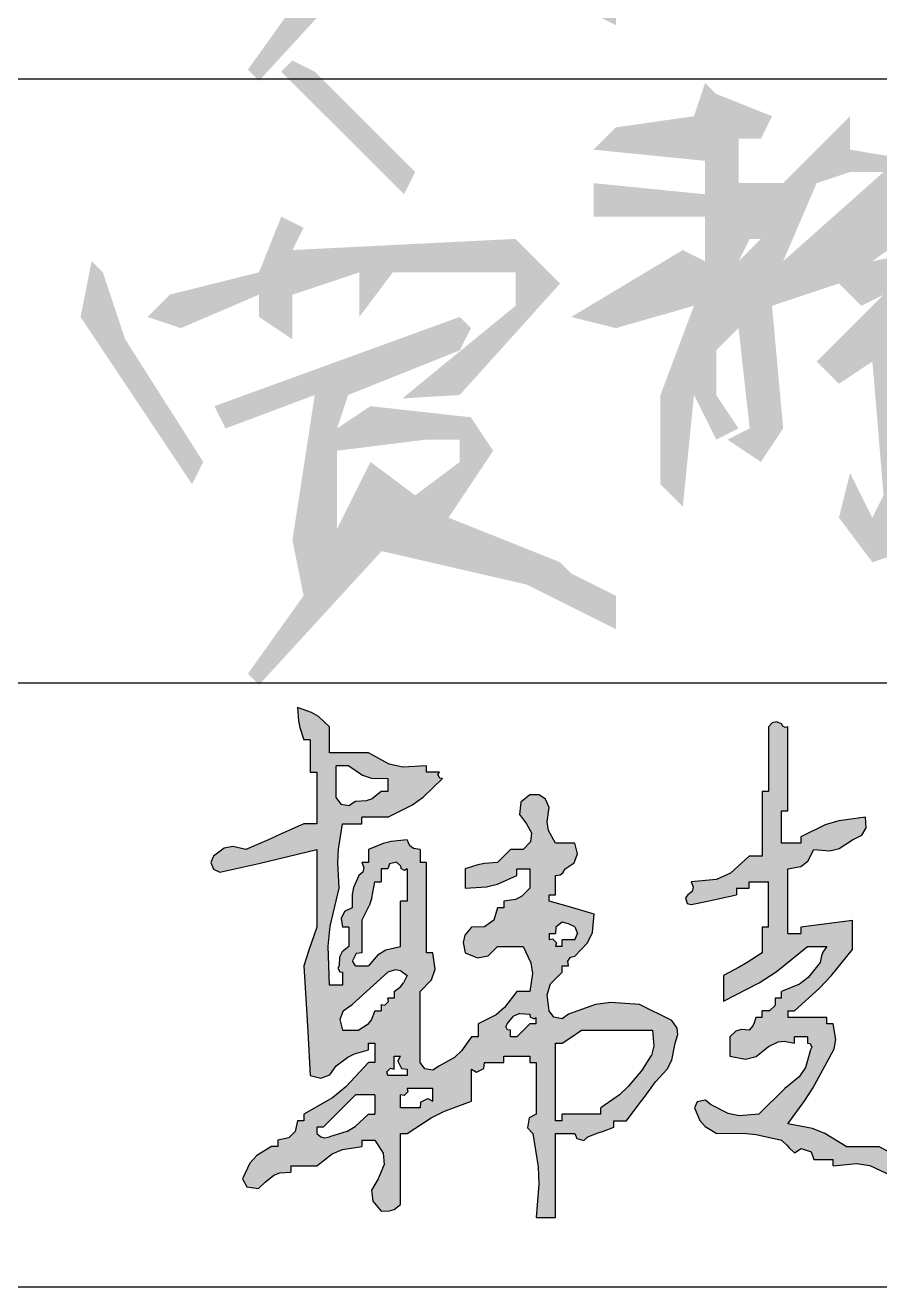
# Model space of a CAD drawing. Extents: x 6128144 to 12201635, y -1670122 to -706096.
# Drawn here: x 6468164 to 6469083, y -751340 to -749982 of the extents above; entities that cross this region are included whole.
import ezdxf

# ---------------------------------------------------------------- set-up
doc = ezdxf.new("R2010")
doc.units = 0
doc.header["$LTSCALE"] = 1000
doc.header["$MEASUREMENT"] = 0
doc.layers.get('0').update_dxf_attribs({"linetype": 'CONTINUOUS'})

# ---------------------------------------------------------------- blocks, each defined once
blk = doc.blocks.new('韩超')
h = blk.add_hatch(color=256)
h.dxf.hatch_style = 1
h.paths.add_polyline_path([(0.787849, 0.514197), (0.777955, 0.527898), (0.77346, 0.562754), (0.78123, 0.586063), (0.805739, 0.61125), (0.805739, 0.625142), (0.819631, 0.625142), (0.818004, 0.635027), (0.823773, 0.643681), (0.833523, 0.64598), (0.860867, 0.674873), (0.870953, 0.696725), (0.875199, 0.736279), (0.836353, 0.74757), (0.816903, 0.753127), (0.777955, 0.764063), (0.777955, 0.777955), (0.791847, 0.777955), (0.791847, 0.819631), (0.801775, 0.820971), (0.80763, 0.824875), (0.812685, 0.833523), (0.832189, 0.847055), (0.839321, 0.866071), (0.833523, 0.889091), (0.791847, 0.889091), (0.776856, 0.916298), (0.7735, 0.934755), (0.777955, 0.965498), (0.770329, 0.984025), (0.756314, 0.993368), (0.736279, 0.993282), (0.716867, 0.977277), (0.713907, 0.950644), (0.729333, 0.930768), (0.740061, 0.911103), (0.737625, 0.891618), (0.722387, 0.875199), (0.694603, 0.875199), (0.683489, 0.864086), (0.677932, 0.858529), (0.666819, 0.847415), (0.638572, 0.845181), (0.624291, 0.842325), (0.597358, 0.833523), (0.597358, 0.791847), (0.643081, 0.794876), (0.666726, 0.800787), (0.708495, 0.819631), (0.708495, 0.833523), (0.736279, 0.833523), (0.736279, 0.791847), (0.718733, 0.774249), (0.705317, 0.767541), (0.680711, 0.764063), (0.680711, 0.750171), (0.666819, 0.750171), (0.658732, 0.72359), (0.639033, 0.708815), (0.61125, 0.708495), (0.596777, 0.690733), (0.592946, 0.675409), (0.597358, 0.652926), (0.623512, 0.642026), (0.64687, 0.646697), (0.666819, 0.666819), (0.722387, 0.666819), (0.738834, 0.631134), (0.742077, 0.608437), (0.736279, 0.569574), (0.708495, 0.569574), (0.682162, 0.535076), (0.663824, 0.519794), (0.625142, 0.500114), (0.625142, 0.47233), (0.61125, 0.47233), (0.589715, 0.441777), (0.574435, 0.428025), (0.54179, 0.409816), (0.527664, 0.400538), (0.510468, 0.403404), (0.500114, 0.416762), (0.500114, 0.569574), (0.524623, 0.594762), (0.532393, 0.618071), (0.527898, 0.652926), (0.514006, 0.652926), (0.514006, 0.847415), (0.500114, 0.847415), (0.500114, 0.875199), (0.486416, 0.877514), (0.478388, 0.883536), (0.47233, 0.896037), (0.438162, 0.892345), (0.420863, 0.888021), (0.388977, 0.875199), (0.388977, 0.847415), (0.375085, 0.847415), (0.379444, 0.836821), (0.376971, 0.826928), (0.368139, 0.819631), (0.356965, 0.793593), (0.353947, 0.778504), (0.354247, 0.750171), (0.337644, 0.741703), (0.330222, 0.726858), (0.333409, 0.708495), (0.347301, 0.708495), (0.347301, 0.666819), (0.332737, 0.655189), (0.327028, 0.643772), (0.326463, 0.625142), (0.32344, 0.619715), (0.327253, 0.612088), (0.333409, 0.61125), (0.333409, 0.583466), (0.305625, 0.583466), (0.302565, 0.667178), (0.306887, 0.710398), (0.326463, 0.791847), (0.3234, 0.8474), (0.32482, 0.875797), (0.333409, 0.930768), (0.375085, 0.930768), (0.375085, 0.94466), (0.430654, 0.94466), (0.482374, 0.970498), (0.50707, 0.987931), (0.548736, 1.028012), (0.542559, 1.028676), (0.538615, 1.036564), (0.54179, 1.041904), (0.514006, 1.041904), (0.514006, 1.055796), (0.462884, 1.052445), (0.433869, 1.058893), (0.388977, 1.08358), (0.305625, 1.08358), (0.305625, 1.139148), (0.281985, 1.161307), (0.266841, 1.170393), (0.236165, 1.180825), (0.238399, 1.152578), (0.241255, 1.138297), (0.250057, 1.111364), (0.263949, 1.111364), (0.263949, 1.041904), (0.277841, 1.041904), (0.277841, 0.930768), (0.250057, 0.930768), (0.200194, 0.90821), (0.175186, 0.897095), (0.125028, 0.875199), (0.097454, 0.881715), (0.078516, 0.877928), (0.055568, 0.861307), (0.050109, 0.847376), (0.0559, 0.8329), (0.06946, 0.826577), (0.152955, 0.845407), (0.194635, 0.855133), (0.277841, 0.875199), (0.277841, 0.708495), (0.266727, 0.675154), (0.261171, 0.658483), (0.250057, 0.625142), (0.255939, 0.530696), (0.258718, 0.483462), (0.263949, 0.388977), (0.286969, 0.38318), (0.305985, 0.390311), (0.319517, 0.409816), (0.344599, 0.428141), (0.359268, 0.435475), (0.388977, 0.444546), (0.388977, 0.458438), (0.40287, 0.458438), (0.40287, 0.416762), (0.388977, 0.416762), (0.340729, 0.364454), (0.31168, 0.341215), (0.250057, 0.305625), (0.250057, 0.291733), (0.236165, 0.291733), (0.231424, 0.268639), (0.217583, 0.254798), (0.194489, 0.250057), (0.194489, 0.236165), (0.180597, 0.236165), (0.148793, 0.216524), (0.134276, 0.200394), (0.118082, 0.166705), (0.127514, 0.14947), (0.152825, 0.145854), (0.166705, 0.159759), (0.185336, 0.17447), (0.198563, 0.17943), (0.222273, 0.180597), (0.222273, 0.194489), (0.277841, 0.194489), (0.311245, 0.220472), (0.333233, 0.229896), (0.375085, 0.236165), (0.375085, 0.250057), (0.40287, 0.250057), (0.420685, 0.221738), (0.422698, 0.197582), (0.409816, 0.166705), (0.396068, 0.142401), (0.398473, 0.118345), (0.416762, 0.097244), (0.43433, 0.097627), (0.444154, 0.100901), (0.458438, 0.111136), (0.458438, 0.263949), (0.47233, 0.263949), (0.524193, 0.298154), (0.552768, 0.312442), (0.61125, 0.333409), (0.61125, 0.40287), (0.621931, 0.39652), (0.637706, 0.404407), (0.639034, 0.416762), (0.680711, 0.416762), (0.680711, 0.430654), (0.736279, 0.430654), (0.736279, 0.416762), (0.750171, 0.416762), (0.750171, 0.305625), (0.735269, 0.297653), (0.731714, 0.276323), (0.743225, 0.263949), (0.754517, 0.192544), (0.755945, 0.155413), (0.750171, 0.083352), (0.791847, 0.083352), (0.791847, 0.263949), (0.833523, 0.263949), (0.837499, 0.253205), (0.852744, 0.249394), (0.861307, 0.257003), (0.883535, 0.265338), (0.894648, 0.269506), (0.916876, 0.277841), (0.916876, 0.291733), (0.94466, 0.291733), (0.969894, 0.324902), (0.982398, 0.341574), (1.007174, 0.375085), (1.032146, 0.402761), (1.041693, 0.421855), (1.04885, 0.458438), (1.055218, 0.477023), (1.053221, 0.491001), (1.041904, 0.50706), (0.972444, 0.54179), (0.910919, 0.546316), (0.877697, 0.541786), (0.819631, 0.520952), (0.805828, 0.5112)])
h.paths.add_polyline_path([(0.791847, 0.458438), (0.805739, 0.458438), (0.82241, 0.469551), (0.847415, 0.486222), (1.000228, 0.486222), (1.003038, 0.45197), (0.997988, 0.431769), (0.97939, 0.40287), (0.948039, 0.36501), (0.929334, 0.347744), (0.889091, 0.319517), (0.889091, 0.305625), (0.805739, 0.305625), (0.805739, 0.291733), (0.791847, 0.291733)], flags=16)
h.paths.add_polyline_path([(0.750171, 0.500114), (0.736279, 0.500114), (0.725165, 0.489), (0.719608, 0.483443), (0.708495, 0.47233), (0.694603, 0.47233), (0.694603, 0.486222), (0.688447, 0.48706), (0.684633, 0.494686), (0.687657, 0.500114), (0.701182, 0.516386), (0.715167, 0.52238), (0.736279, 0.520952), (0.736943, 0.514775), (0.744831, 0.510831), (0.750171, 0.514006)], flags=16)
h.paths.add_polyline_path([(0.791847, 0.666819), (0.793521, 0.674497), (0.785633, 0.682384), (0.777955, 0.680711), (0.777955, 0.694603), (0.791847, 0.694603), (0.792194, 0.70849), (0.806202, 0.718996), (0.819631, 0.715441), (0.833192, 0.709118), (0.838982, 0.694641), (0.833523, 0.680711), (0.805739, 0.680711), (0.805739, 0.666819)], flags=16)
h.paths.add_polyline_path([(0.527898, 0.361193), (0.527898, 0.333409), (0.517217, 0.339759), (0.501443, 0.331871), (0.500114, 0.319517), (0.458438, 0.319517), (0.458438, 0.347301), (0.466116, 0.345628), (0.474003, 0.353515), (0.47233, 0.361193)], flags=16)
h.paths.add_polyline_path([(0.47233, 0.40287), (0.47233, 0.388977), (0.430654, 0.388977), (0.42898, 0.396656), (0.436867, 0.404543), (0.444546, 0.40287), (0.444546, 0.430654), (0.458438, 0.430654), (0.452088, 0.419973), (0.459976, 0.404198)], flags=16)
h.paths.add_polyline_path([(0.47233, 0.604304), (0.464836, 0.588169), (0.458643, 0.580427), (0.444546, 0.569574), (0.444546, 0.555682), (0.430654, 0.555682), (0.432327, 0.548004), (0.42444, 0.540117), (0.416762, 0.54179), (0.416762, 0.527898), (0.40287, 0.527898), (0.39467, 0.507807), (0.386422, 0.49791), (0.368139, 0.486222), (0.333409, 0.486222), (0.327612, 0.509242), (0.334743, 0.528258), (0.354247, 0.54179), (0.384775, 0.569612), (0.400056, 0.583504), (0.430654, 0.61125), (0.446814, 0.616197), (0.458647, 0.614224)], flags=16)
h.paths.add_polyline_path([(0.458438, 0.666819), (0.426908, 0.659351), (0.410404, 0.649448), (0.388977, 0.625142), (0.361193, 0.625142), (0.354844, 0.635823), (0.362731, 0.651598), (0.375085, 0.652926), (0.375085, 0.722387), (0.390598, 0.753922), (0.396359, 0.771203), (0.40287, 0.805739), (0.416762, 0.805739), (0.416762, 0.833523), (0.430654, 0.833523), (0.434629, 0.844267), (0.449874, 0.848078), (0.458438, 0.840469), (0.459102, 0.834292), (0.466989, 0.830348), (0.47233, 0.833523), (0.47233, 0.764063), (0.458438, 0.764063)], flags=16)
h.paths.add_polyline_path([(0.40287, 0.347301), (0.40287, 0.305625), (0.388977, 0.305625), (0.360889, 0.27915), (0.342496, 0.268422), (0.305625, 0.257003), (0.294367, 0.254885), (0.286778, 0.256782), (0.277841, 0.263949), (0.277841, 0.277841), (0.291733, 0.277841), (0.319459, 0.305683), (0.333352, 0.319575), (0.361193, 0.347301)], flags=16)
h.paths.add_polyline_path([(0.430654, 1.000228), (0.416762, 1.000228), (0.39813, 0.985517), (0.384903, 0.980557), (0.361193, 0.97939), (0.347067, 0.970112), (0.329871, 0.972978), (0.319517, 0.986336), (0.319517, 1.055796), (0.347301, 1.055796), (0.376072, 1.035613), (0.395527, 1.029128), (0.430654, 1.028012)], flags=16)
h = blk.add_hatch(color=256)
h.dxf.hatch_style = 1
h.paths.add_polyline_path([(1.542018, 0.208381), (1.519791, 0.219494), (1.508677, 0.225051), (1.48645, 0.236165), (1.416989, 0.236165), (1.371255, 0.264232), (1.344642, 0.274582), (1.291961, 0.284787), (1.328443, 0.335457), (1.345237, 0.362046), (1.375313, 0.416762), (1.391241, 0.446575), (1.394603, 0.466747), (1.389205, 0.500114), (1.375313, 0.500114), (1.375313, 0.514006), (1.291961, 0.514006), (1.291961, 0.527898), (1.305853, 0.527898), (1.359796, 0.576664), (1.385101, 0.603375), (1.430881, 0.659873), (1.430881, 0.722387), (1.386427, 0.71683), (1.3642, 0.714052), (1.319745, 0.708495), (1.319745, 0.694603), (1.291961, 0.694603), (1.291961, 0.833523), (1.31926, 0.838693), (1.334923, 0.85044), (1.347529, 0.875199), (1.381781, 0.872389), (1.401982, 0.877439), (1.430881, 0.896037), (1.450883, 0.906123), (1.460131, 0.922307), (1.458666, 0.94466), (1.401114, 0.937345), (1.371819, 0.928557), (1.319745, 0.902983), (1.319745, 0.889091), (1.278069, 0.889091), (1.278069, 0.958552), (1.291961, 0.958552), (1.291961, 1.139148), (1.285806, 1.138304), (1.281086, 1.140664), (1.278069, 1.146094), (1.267308, 1.150023), (1.257931, 1.147679), (1.250285, 1.139148), (1.250285, 1.000228), (1.236393, 1.000228), (1.236393, 0.861307), (1.208609, 0.861307), (1.168183, 0.824416), (1.138053, 0.811024), (1.08358, 0.805739), (1.087939, 0.795145), (1.085465, 0.785252), (1.076634, 0.777955), (1.071121, 0.771113), (1.075065, 0.759282), (1.08358, 0.757117), (1.122533, 0.76519), (1.141984, 0.769358), (1.180825, 0.777955), (1.180825, 0.791847), (1.208609, 0.791847), (1.208609, 0.805739), (1.250285, 0.805739), (1.250285, 0.708495), (1.236393, 0.708495), (1.236393, 0.652926), (1.203973, 0.631977), (1.187234, 0.622213), (1.15304, 0.604304), (1.15304, 0.548736), (1.229739, 0.588318), (1.266619, 0.612432), (1.333637, 0.666819), (1.375313, 0.666819), (1.366995, 0.654381), (1.363975, 0.646831), (1.361421, 0.632088), (1.335054, 0.599814), (1.316435, 0.58585), (1.278069, 0.569574), (1.278069, 0.555682), (1.264177, 0.555682), (1.26415, 0.539965), (1.25211, 0.527924), (1.236393, 0.527898), (1.236393, 0.514006), (1.222501, 0.514006), (1.219217, 0.502022), (1.216226, 0.496039), (1.208609, 0.486222), (1.191149, 0.488205), (1.17971, 0.484393), (1.166932, 0.47233), (1.166932, 0.430654), (1.200708, 0.424307), (1.223469, 0.429997), (1.250285, 0.451492), (1.27048, 0.461183), (1.283894, 0.46286), (1.305853, 0.458438), (1.305853, 0.47233), (1.333637, 0.47233), (1.333637, 0.458438), (1.339793, 0.4576), (1.343606, 0.449973), (1.340583, 0.444546), (1.32937, 0.406076), (1.316213, 0.38634), (1.285015, 0.361193), (1.229447, 0.305625), (1.187056, 0.302553), (1.163204, 0.307323), (1.125256, 0.326463), (1.114566, 0.33576), (1.096818, 0.332211), (1.090526, 0.319517), (1.102438, 0.292491), (1.113943, 0.279343), (1.139148, 0.263949), (1.194983, 0.265062), (1.223561, 0.262204), (1.278069, 0.250057), (1.289183, 0.238943), (1.294739, 0.233386), (1.305853, 0.222273), (1.320568, 0.231877), (1.341519, 0.224893), (1.347529, 0.208381), (1.389205, 0.208381), (1.389205, 0.194489), (1.439628, 0.1998), (1.468259, 0.195028), (1.514234, 0.173651), (1.635959, 0.161998), (1.69773, 0.160594), (1.819859, 0.166705), (1.833779, 0.185933), (1.852296, 0.192877), (1.875427, 0.187543), (1.930995, 0.198656), (1.958779, 0.204213), (2.014348, 0.215327), (2.025534, 0.209917), (2.039748, 0.217024), (2.042132, 0.229219), (2.049428, 0.23805), (2.059322, 0.240524), (2.069916, 0.236165), (2.069916, 0.250057), (2.083808, 0.250057), (2.098401, 0.26772), (2.118188, 0.272666), (2.139376, 0.263949), (2.133917, 0.27788), (2.139708, 0.292356), (2.153268, 0.298679), (2.133073, 0.308371), (2.119659, 0.310047), (2.0977, 0.305625), (2.086586, 0.294512), (2.08103, 0.288955), (2.069916, 0.277841), (2.042132, 0.277841), (2.042132, 0.263949), (1.946785, 0.245868), (1.899372, 0.234712), (1.805967, 0.208381)])
for p, q in [((0.266841, 1.170393), (0.236165, 1.180825)), ((0.236165, 1.180825), (0.238399, 1.152578)), ((0.281985, 1.161307), (0.266841, 1.170393)), ((0.238399, 1.152578), (0.241255, 1.138297)), ((0.305625, 1.139148), (0.281985, 1.161307)), ((1.257931, 1.147679), (1.250285, 1.139148)), ((1.267308, 1.150023), (1.257931, 1.147679)), ((1.278069, 1.146094), (1.267308, 1.150023)), ((1.281086, 1.140664), (1.278069, 1.146094)), ((1.285806, 1.138304), (1.281086, 1.140664)), ((0.241255, 1.138297), (0.250057, 1.111364)), ((0.305625, 1.08358), (0.305625, 1.139148)), ((1.250285, 1.139148), (1.250285, 1.000228)), ((1.291961, 1.139148), (1.285806, 1.138304)), ((1.291961, 0.958552), (1.291961, 1.139148)), ((0.263949, 1.111364), (0.250057, 1.111364)), ((0.263949, 1.111364), (0.263949, 1.041904)), ((0.388977, 1.08358), (0.305625, 1.08358)), ((0.433869, 1.058893), (0.388977, 1.08358)), ((0.263949, 1.041904), (0.277841, 1.041904)), ((0.277841, 1.041904), (0.277841, 0.930768)), ((0.319517, 0.986336), (0.319517, 1.055796)), ((0.347301, 1.055796), (0.319517, 1.055796)), ((0.347301, 1.055796), (0.376072, 1.035613)), ((0.376072, 1.035613), (0.395527, 1.029128)), ((0.462884, 1.052445), (0.433869, 1.058893)), ((0.514006, 1.055796), (0.462884, 1.052445)), ((0.514006, 1.041904), (0.514006, 1.055796)), ((0.54179, 1.041904), (0.514006, 1.041904)), ((0.538615, 1.036564), (0.54179, 1.041904)), ((0.542559, 1.028676), (0.538615, 1.036564)), ((0.395527, 1.029128), (0.430654, 1.028012)), ((0.430654, 1.028012), (0.430654, 1.000228)), ((0.50707, 0.987931), (0.548736, 1.028012)), ((0.548736, 1.028012), (0.542559, 1.028676)), ((0.319517, 0.986336), (0.329871, 0.972978)), ((0.347067, 0.970112), (0.361193, 0.97939)), ((0.361193, 0.97939), (0.384903, 0.980557)), ((0.384903, 0.980557), (0.39813, 0.985517)), ((0.416762, 1.000228), (0.39813, 0.985517)), ((0.430654, 1.000228), (0.416762, 1.000228)), ((0.482374, 0.970498), (0.50707, 0.987931)), ((0.736279, 0.993282), (0.716867, 0.977277)), ((0.756314, 0.993368), (0.736279, 0.993282)), ((0.770329, 0.984025), (0.756314, 0.993368)), ((0.777955, 0.965498), (0.770329, 0.984025)), ((1.236393, 1.000228), (1.236393, 0.861307)), ((1.250285, 1.000228), (1.236393, 1.000228)), ((0.329871, 0.972978), (0.347067, 0.970112)), ((0.430654, 0.94466), (0.482374, 0.970498)), ((0.716867, 0.977277), (0.713907, 0.950644)), ((0.713907, 0.950644), (0.729333, 0.930768)), ((0.7735, 0.934755), (0.777955, 0.965498)), ((1.278069, 0.958552), (1.291961, 0.958552)), ((1.278069, 0.889091), (1.278069, 0.958552)), ((0.250057, 0.930768), (0.200194, 0.90821)), ((0.277841, 0.930768), (0.250057, 0.930768)), ((0.32482, 0.875797), (0.333409, 0.930768)), ((0.333409, 0.930768), (0.375085, 0.930768)), ((0.375085, 0.930768), (0.375085, 0.94466)), ((0.430654, 0.94466), (0.375085, 0.94466)), ((0.729333, 0.930768), (0.740061, 0.911103)), ((0.776856, 0.916298), (0.7735, 0.934755)), ((1.371819, 0.928557), (1.319745, 0.902983)), ((1.401114, 0.937345), (1.371819, 0.928557)), ((1.458666, 0.94466), (1.401114, 0.937345)), ((1.460131, 0.922307), (1.458666, 0.94466)), ((0.175186, 0.897095), (0.125028, 0.875199)), ((0.200194, 0.90821), (0.175186, 0.897095)), ((0.47233, 0.896037), (0.438162, 0.892345)), ((0.478388, 0.883536), (0.47233, 0.896037)), ((0.740061, 0.911103), (0.737625, 0.891618)), ((0.791847, 0.889091), (0.776856, 0.916298)), ((1.319745, 0.902983), (1.319745, 0.889091)), ((1.401982, 0.877439), (1.430881, 0.896037)), ((1.430881, 0.896037), (1.450883, 0.906123)), ((1.450883, 0.906123), (1.460131, 0.922307)), ((0.078516, 0.877928), (0.055568, 0.861307)), ((0.097454, 0.881715), (0.078516, 0.877928)), ((0.125028, 0.875199), (0.097454, 0.881715)), ((0.194635, 0.855133), (0.277841, 0.875199)), ((0.277841, 0.875199), (0.277841, 0.708495)), ((0.3234, 0.8474), (0.32482, 0.875797)), ((0.420863, 0.888021), (0.388977, 0.875199)), ((0.388977, 0.875199), (0.388977, 0.847415)), ((0.438162, 0.892345), (0.420863, 0.888021)), ((0.486416, 0.877514), (0.478388, 0.883536)), ((0.500114, 0.875199), (0.486416, 0.877514)), ((0.500114, 0.875199), (0.500114, 0.847415)), ((0.694603, 0.875199), (0.683489, 0.864086)), ((0.722387, 0.875199), (0.694603, 0.875199)), ((0.737625, 0.891618), (0.722387, 0.875199)), ((0.833523, 0.889091), (0.791847, 0.889091)), ((0.839321, 0.866071), (0.833523, 0.889091)), ((1.319745, 0.889091), (1.278069, 0.889091)), ((1.334923, 0.85044), (1.347529, 0.875199)), ((1.347529, 0.875199), (1.381781, 0.872389)), ((1.381781, 0.872389), (1.401982, 0.877439)), ((0.055568, 0.861307), (0.050109, 0.847376)), ((0.050109, 0.847376), (0.0559, 0.8329)), ((0.06946, 0.826577), (0.152955, 0.845407)), ((0.152955, 0.845407), (0.194635, 0.855133)), ((0.326463, 0.791847), (0.3234, 0.8474)), ((0.388977, 0.847415), (0.375085, 0.847415)), ((0.375085, 0.847415), (0.379444, 0.836821)), ((0.434629, 0.844267), (0.430654, 0.833523)), ((0.449874, 0.848078), (0.434629, 0.844267)), ((0.458438, 0.840469), (0.449874, 0.848078)), ((0.514006, 0.847415), (0.500114, 0.847415)), ((0.514006, 0.652926), (0.514006, 0.847415)), ((0.624291, 0.842325), (0.597358, 0.833523)), ((0.638572, 0.845181), (0.624291, 0.842325)), ((0.666819, 0.847415), (0.638572, 0.845181)), ((0.677932, 0.858529), (0.666819, 0.847415)), ((0.683489, 0.864086), (0.677932, 0.858529)), ((0.812685, 0.833523), (0.832189, 0.847055)), ((0.832189, 0.847055), (0.839321, 0.866071)), ((1.208609, 0.861307), (1.168183, 0.824416)), ((1.236393, 0.861307), (1.208609, 0.861307)), ((1.31926, 0.838693), (1.334923, 0.85044)), ((0.0559, 0.8329), (0.06946, 0.826577)), ((0.368139, 0.819631), (0.356965, 0.793593)), ((0.376971, 0.826928), (0.368139, 0.819631)), ((0.379444, 0.836821), (0.376971, 0.826928)), ((0.416762, 0.833523), (0.416762, 0.805739)), ((0.430654, 0.833523), (0.416762, 0.833523)), ((0.458438, 0.840469), (0.459102, 0.834292)), ((0.466989, 0.830348), (0.459102, 0.834292)), ((0.47233, 0.833523), (0.466989, 0.830348)), ((0.47233, 0.833523), (0.47233, 0.764063)), ((0.597358, 0.833523), (0.597358, 0.791847)), ((0.666726, 0.800787), (0.708495, 0.819631)), ((0.708495, 0.833523), (0.736279, 0.833523)), ((0.708495, 0.819631), (0.708495, 0.833523)), ((0.736279, 0.833523), (0.736279, 0.791847)), ((0.791847, 0.819631), (0.801775, 0.820971)), ((0.791847, 0.777955), (0.791847, 0.819631)), ((0.801775, 0.820971), (0.80763, 0.824875)), ((0.80763, 0.824875), (0.812685, 0.833523)), ((1.168183, 0.824416), (1.138053, 0.811024)), ((1.291961, 0.833523), (1.31926, 0.838693)), ((1.291961, 0.694603), (1.291961, 0.833523)), ((0.306887, 0.710398), (0.326463, 0.791847)), ((0.356965, 0.793593), (0.353947, 0.778504)), ((0.396359, 0.771203), (0.40287, 0.805739)), ((0.40287, 0.805739), (0.416762, 0.805739)), ((0.597358, 0.791847), (0.643081, 0.794876)), ((0.643081, 0.794876), (0.666726, 0.800787)), ((0.736279, 0.791847), (0.718733, 0.774249)), ((1.138053, 0.811024), (1.08358, 0.805739)), ((1.08358, 0.805739), (1.087939, 0.795145)), ((1.087939, 0.795145), (1.085465, 0.785252)), ((1.180825, 0.791847), (1.208609, 0.791847)), ((1.180825, 0.791847), (1.180825, 0.777955)), ((1.208609, 0.791847), (1.208609, 0.805739)), ((1.208609, 0.805739), (1.250285, 0.805739)), ((1.250285, 0.708495), (1.250285, 0.805739)), ((0.353947, 0.778504), (0.354247, 0.750171)), ((0.396359, 0.771203), (0.390598, 0.753922)), ((0.47233, 0.764063), (0.458438, 0.764063)), ((0.458438, 0.666819), (0.458438, 0.764063)), ((0.705317, 0.767541), (0.680711, 0.764063)), ((0.680711, 0.764063), (0.680711, 0.750171)), ((0.718733, 0.774249), (0.705317, 0.767541)), ((0.777955, 0.777955), (0.791847, 0.777955)), ((0.777955, 0.764063), (0.777955, 0.777955)), ((0.816903, 0.753127), (0.777955, 0.764063)), ((1.076634, 0.777955), (1.071121, 0.771113)), ((1.071121, 0.771113), (1.075065, 0.759282)), ((1.085465, 0.785252), (1.076634, 0.777955)), ((1.08358, 0.757117), (1.122533, 0.76519)), ((1.122533, 0.76519), (1.141984, 0.769358)), ((1.141984, 0.769358), (1.180825, 0.777955)), ((0.337644, 0.741703), (0.330222, 0.726858)), ((0.354247, 0.750171), (0.337644, 0.741703)), ((0.375085, 0.722387), (0.390598, 0.753922)), ((0.666819, 0.750171), (0.658732, 0.72359)), ((0.680711, 0.750171), (0.666819, 0.750171)), ((0.836353, 0.74757), (0.816903, 0.753127)), ((0.875199, 0.736279), (0.836353, 0.74757)), ((0.870953, 0.696725), (0.875199, 0.736279)), ((1.075065, 0.759282), (1.08358, 0.757117)), ((0.277841, 0.708495), (0.266727, 0.675154)), ((0.302565, 0.667178), (0.306887, 0.710398)), ((0.330222, 0.726858), (0.333409, 0.708495)), ((0.347301, 0.708495), (0.333409, 0.708495)), ((0.347301, 0.708495), (0.347301, 0.666819)), ((0.375085, 0.722387), (0.375085, 0.652926)), ((0.61125, 0.708495), (0.596777, 0.690733)), ((0.639033, 0.708815), (0.61125, 0.708495)), ((0.658732, 0.72359), (0.639033, 0.708815)), ((0.792194, 0.70849), (0.791847, 0.694603)), ((0.806202, 0.718996), (0.792194, 0.70849)), ((0.819631, 0.715441), (0.806202, 0.718996)), ((0.833192, 0.709118), (0.819631, 0.715441)), ((0.833192, 0.709118), (0.838982, 0.694641)), ((1.236393, 0.708495), (1.236393, 0.652926)), ((1.250285, 0.708495), (1.236393, 0.708495)), ((1.3642, 0.714052), (1.319745, 0.708495)), ((1.319745, 0.708495), (1.319745, 0.694603)), ((1.386427, 0.71683), (1.3642, 0.714052)), ((1.430881, 0.722387), (1.386427, 0.71683)), ((1.430881, 0.659873), (1.430881, 0.722387)), ((0.596777, 0.690733), (0.592946, 0.675409)), ((0.777955, 0.694603), (0.777955, 0.680711)), ((0.777955, 0.694603), (0.791847, 0.694603)), ((0.785633, 0.682384), (0.777955, 0.680711)), ((0.785633, 0.682384), (0.793521, 0.674497)), ((0.833523, 0.680711), (0.805739, 0.680711)), ((0.805739, 0.666819), (0.805739, 0.680711)), ((0.833523, 0.680711), (0.838982, 0.694641)), ((0.860867, 0.674873), (0.870953, 0.696725)), ((1.291961, 0.694603), (1.319745, 0.694603)), ((0.261171, 0.658483), (0.250057, 0.625142)), ((0.266727, 0.675154), (0.261171, 0.658483)), ((0.305625, 0.583466), (0.302565, 0.667178)), ((0.332737, 0.655189), (0.327028, 0.643772)), ((0.347301, 0.666819), (0.332737, 0.655189)), ((0.375085, 0.652926), (0.362731, 0.651598)), ((0.410404, 0.649448), (0.426908, 0.659351)), ((0.426908, 0.659351), (0.458438, 0.666819)), ((0.527898, 0.652926), (0.514006, 0.652926)), ((0.532393, 0.618071), (0.527898, 0.652926)), ((0.592946, 0.675409), (0.597358, 0.652926)), ((0.597358, 0.652926), (0.623512, 0.642026)), ((0.64687, 0.646697), (0.666819, 0.666819)), ((0.666819, 0.666819), (0.722387, 0.666819)), ((0.722387, 0.666819), (0.738834, 0.631134)), ((0.793521, 0.674497), (0.791847, 0.666819)), ((0.805739, 0.666819), (0.791847, 0.666819)), ((0.833523, 0.64598), (0.860867, 0.674873)), ((1.236393, 0.652926), (1.203973, 0.631977)), ((1.266619, 0.612432), (1.333637, 0.666819)), ((1.333637, 0.666819), (1.375313, 0.666819)), ((1.366995, 0.654381), (1.363975, 0.646831)), ((1.375313, 0.666819), (1.366995, 0.654381)), ((1.385101, 0.603375), (1.430881, 0.659873)), ((0.250057, 0.625142), (0.255939, 0.530696)), ((0.326463, 0.625142), (0.32344, 0.619715)), ((0.327028, 0.643772), (0.326463, 0.625142)), ((0.362731, 0.651598), (0.354844, 0.635823)), ((0.361193, 0.625142), (0.354844, 0.635823)), ((0.361193, 0.625142), (0.388977, 0.625142)), ((0.410404, 0.649448), (0.388977, 0.625142)), ((0.623512, 0.642026), (0.64687, 0.646697)), ((0.738834, 0.631134), (0.742077, 0.608437)), ((0.805739, 0.61125), (0.805739, 0.625142)), ((0.805739, 0.625142), (0.819631, 0.625142)), ((0.818004, 0.635027), (0.823773, 0.643681)), ((0.819631, 0.625142), (0.818004, 0.635027)), ((0.823773, 0.643681), (0.833523, 0.64598)), ((1.203973, 0.631977), (1.187234, 0.622213)), ((1.361421, 0.632088), (1.335054, 0.599814)), ((1.363975, 0.646831), (1.361421, 0.632088)), ((0.32344, 0.619715), (0.327253, 0.612088)), ((0.327253, 0.612088), (0.333409, 0.61125)), ((0.333409, 0.61125), (0.333409, 0.583466)), ((0.430654, 0.61125), (0.400056, 0.583504)), ((0.446814, 0.616197), (0.430654, 0.61125)), ((0.458647, 0.614224), (0.446814, 0.616197)), ((0.458647, 0.614224), (0.47233, 0.604304)), ((0.47233, 0.604304), (0.464836, 0.588169)), ((0.524623, 0.594762), (0.532393, 0.618071)), ((0.742077, 0.608437), (0.736279, 0.569574)), ((0.78123, 0.586063), (0.805739, 0.61125)), ((1.187234, 0.622213), (1.15304, 0.604304)), ((1.15304, 0.604304), (1.15304, 0.548736)), ((1.229739, 0.588318), (1.266619, 0.612432)), ((1.335054, 0.599814), (1.316435, 0.58585)), ((1.359796, 0.576664), (1.385101, 0.603375)), ((0.333409, 0.583466), (0.305625, 0.583466)), ((0.384775, 0.569612), (0.400056, 0.583504)), ((0.444546, 0.569574), (0.458643, 0.580427)), ((0.458643, 0.580427), (0.464836, 0.588169)), ((0.500114, 0.569574), (0.524623, 0.594762)), ((0.77346, 0.562754), (0.78123, 0.586063)), ((1.15304, 0.548736), (1.229739, 0.588318)), ((1.316435, 0.58585), (1.278069, 0.569574)), ((1.305853, 0.527898), (1.359796, 0.576664)), ((0.384775, 0.569612), (0.354247, 0.54179)), ((0.432327, 0.548004), (0.42444, 0.540117)), ((0.432327, 0.548004), (0.430654, 0.555682)), ((0.444546, 0.555682), (0.430654, 0.555682)), ((0.444546, 0.569574), (0.444546, 0.555682)), ((0.500114, 0.416762), (0.500114, 0.569574)), ((0.708495, 0.569574), (0.682162, 0.535076)), ((0.736279, 0.569574), (0.708495, 0.569574)), ((0.777955, 0.527898), (0.77346, 0.562754)), ((0.910919, 0.546316), (0.877697, 0.541786)), ((0.972444, 0.54179), (0.910919, 0.546316)), ((1.264177, 0.555682), (1.26415, 0.539965)), ((1.278069, 0.555682), (1.264177, 0.555682)), ((1.278069, 0.555682), (1.278069, 0.569574)), ((0.255939, 0.530696), (0.258718, 0.483462)), ((0.334743, 0.528258), (0.327612, 0.509242)), ((0.334743, 0.528258), (0.354247, 0.54179)), ((0.40287, 0.527898), (0.39467, 0.507807)), ((0.40287, 0.527898), (0.416762, 0.527898)), ((0.416762, 0.54179), (0.416762, 0.527898)), ((0.416762, 0.54179), (0.42444, 0.540117)), ((0.663824, 0.519794), (0.625142, 0.500114)), ((0.682162, 0.535076), (0.663824, 0.519794)), ((0.687657, 0.500114), (0.701182, 0.516386)), ((0.715167, 0.52238), (0.701182, 0.516386)), ((0.715167, 0.52238), (0.736279, 0.520952)), ((0.736279, 0.520952), (0.736943, 0.514775)), ((0.787849, 0.514197), (0.777955, 0.527898)), ((0.819631, 0.520952), (0.805828, 0.5112)), ((0.877697, 0.541786), (0.819631, 0.520952)), ((1.041904, 0.50706), (0.972444, 0.54179)), ((1.25211, 0.527924), (1.236393, 0.527898)), ((1.236393, 0.514006), (1.236393, 0.527898)), ((1.26415, 0.539965), (1.25211, 0.527924)), ((1.291961, 0.527898), (1.291961, 0.514006)), ((1.291961, 0.527898), (1.305853, 0.527898)), ((0.327612, 0.509242), (0.333409, 0.486222)), ((0.386422, 0.49791), (0.368139, 0.486222)), ((0.39467, 0.507807), (0.386422, 0.49791)), ((0.625142, 0.500114), (0.625142, 0.47233)), ((0.687657, 0.500114), (0.684633, 0.494686)), ((0.688447, 0.48706), (0.684633, 0.494686)), ((0.725165, 0.489), (0.719608, 0.483443)), ((0.725165, 0.489), (0.736279, 0.500114)), ((0.750171, 0.500114), (0.736279, 0.500114)), ((0.744831, 0.510831), (0.736943, 0.514775)), ((0.744831, 0.510831), (0.750171, 0.514006)), ((0.750171, 0.500114), (0.750171, 0.514006)), ((0.805828, 0.5112), (0.787849, 0.514197)), ((1.053221, 0.491001), (1.041904, 0.50706)), ((1.055218, 0.477023), (1.053221, 0.491001)), ((1.216226, 0.496039), (1.208609, 0.486222)), ((1.219217, 0.502022), (1.216226, 0.496039)), ((1.222501, 0.514006), (1.219217, 0.502022)), ((1.236393, 0.514006), (1.222501, 0.514006)), ((1.375313, 0.514006), (1.291961, 0.514006)), ((1.375313, 0.500114), (1.375313, 0.514006)), ((1.389205, 0.500114), (1.375313, 0.500114)), ((1.394603, 0.466747), (1.389205, 0.500114)), ((0.258718, 0.483462), (0.263949, 0.388977)), ((0.333409, 0.486222), (0.368139, 0.486222)), ((0.61125, 0.47233), (0.589715, 0.441777)), ((0.625142, 0.47233), (0.61125, 0.47233)), ((0.694603, 0.486222), (0.688447, 0.48706)), ((0.694603, 0.47233), (0.694603, 0.486222)), ((0.708495, 0.47233), (0.694603, 0.47233)), ((0.719608, 0.483443), (0.708495, 0.47233)), ((0.805739, 0.458438), (0.82241, 0.469551)), ((0.82241, 0.469551), (0.847415, 0.486222)), ((0.847415, 0.486222), (1.000228, 0.486222)), ((1.000228, 0.486222), (1.003038, 0.45197)), ((1.04885, 0.458438), (1.055218, 0.477023)), ((1.17971, 0.484393), (1.166932, 0.47233)), ((1.166932, 0.47233), (1.166932, 0.430654)), ((1.191149, 0.488205), (1.17971, 0.484393)), ((1.208609, 0.486222), (1.191149, 0.488205)), ((1.27048, 0.461183), (1.283894, 0.46286)), ((1.283894, 0.46286), (1.305853, 0.458438)), ((1.333637, 0.47233), (1.305853, 0.47233)), ((1.305853, 0.458438), (1.305853, 0.47233)), ((1.333637, 0.47233), (1.333637, 0.458438)), ((1.391241, 0.446575), (1.394603, 0.466747)), ((0.344599, 0.428141), (0.359268, 0.435475)), ((0.359268, 0.435475), (0.388977, 0.444546)), ((0.388977, 0.458438), (0.40287, 0.458438)), ((0.388977, 0.444546), (0.388977, 0.458438)), ((0.40287, 0.458438), (0.40287, 0.416762)), ((0.589715, 0.441777), (0.574435, 0.428025)), ((0.791847, 0.458438), (0.805739, 0.458438)), ((0.791847, 0.291733), (0.791847, 0.458438)), ((1.003038, 0.45197), (0.997988, 0.431769)), ((1.041693, 0.421855), (1.04885, 0.458438)), ((1.223469, 0.429997), (1.250285, 0.451492)), ((1.250285, 0.451492), (1.27048, 0.461183)), ((1.340583, 0.444546), (1.32937, 0.406076)), ((1.333637, 0.458438), (1.339793, 0.4576)), ((1.339793, 0.4576), (1.343606, 0.449973)), ((1.343606, 0.449973), (1.340583, 0.444546)), ((1.375313, 0.416762), (1.391241, 0.446575)), ((0.305985, 0.390311), (0.319517, 0.409816)), ((0.319517, 0.409816), (0.344599, 0.428141)), ((0.388977, 0.416762), (0.340729, 0.364454)), ((0.40287, 0.416762), (0.388977, 0.416762)), ((0.444546, 0.430654), (0.458438, 0.430654)), ((0.444546, 0.40287), (0.444546, 0.430654)), ((0.452088, 0.419973), (0.458438, 0.430654)), ((0.452088, 0.419973), (0.459976, 0.404198)), ((0.510468, 0.403404), (0.500114, 0.416762)), ((0.54179, 0.409816), (0.527664, 0.400538)), ((0.574435, 0.428025), (0.54179, 0.409816)), ((0.637706, 0.404407), (0.639034, 0.416762)), ((0.639034, 0.416762), (0.680711, 0.416762)), ((0.680711, 0.430654), (0.736279, 0.430654)), ((0.680711, 0.416762), (0.680711, 0.430654)), ((0.736279, 0.430654), (0.736279, 0.416762)), ((0.736279, 0.416762), (0.750171, 0.416762)), ((0.750171, 0.416762), (0.750171, 0.305625)), ((0.97939, 0.40287), (0.997988, 0.431769)), ((1.032146, 0.402761), (1.041693, 0.421855)), ((1.166932, 0.430654), (1.200708, 0.424307)), ((1.200708, 0.424307), (1.223469, 0.429997)), ((1.345237, 0.362046), (1.375313, 0.416762)), ((0.263949, 0.388977), (0.286969, 0.38318)), ((0.286969, 0.38318), (0.305985, 0.390311)), ((0.42898, 0.396656), (0.436867, 0.404543)), ((0.430654, 0.388977), (0.42898, 0.396656)), ((0.47233, 0.388977), (0.430654, 0.388977)), ((0.436867, 0.404543), (0.444546, 0.40287)), ((0.459976, 0.404198), (0.47233, 0.40287)), ((0.47233, 0.40287), (0.47233, 0.388977)), ((0.527664, 0.400538), (0.510468, 0.403404)), ((0.61125, 0.333409), (0.61125, 0.40287)), ((0.61125, 0.40287), (0.621931, 0.39652)), ((0.621931, 0.39652), (0.637706, 0.404407)), ((0.97939, 0.40287), (0.948039, 0.36501)), ((1.007174, 0.375085), (1.032146, 0.402761)), ((1.316213, 0.38634), (1.285015, 0.361193)), ((1.32937, 0.406076), (1.316213, 0.38634)), ((0.340729, 0.364454), (0.31168, 0.341215)), ((0.466116, 0.345628), (0.474003, 0.353515)), ((0.47233, 0.361193), (0.474003, 0.353515)), ((0.527898, 0.361193), (0.47233, 0.361193)), ((0.527898, 0.333409), (0.527898, 0.361193)), ((0.929334, 0.347744), (0.948039, 0.36501)), ((0.982398, 0.341574), (1.007174, 0.375085)), ((1.285015, 0.361193), (1.229447, 0.305625)), ((1.328443, 0.335457), (1.345237, 0.362046)), ((0.31168, 0.341215), (0.250057, 0.305625)), ((0.333352, 0.319575), (0.361193, 0.347301)), ((0.40287, 0.347301), (0.361193, 0.347301)), ((0.40287, 0.347301), (0.40287, 0.305625)), ((0.466116, 0.345628), (0.458438, 0.347301)), ((0.458438, 0.319517), (0.458438, 0.347301)), ((0.501443, 0.331871), (0.500114, 0.319517)), ((0.501443, 0.331871), (0.517217, 0.339759)), ((0.517217, 0.339759), (0.527898, 0.333409)), ((0.552768, 0.312442), (0.61125, 0.333409)), ((0.929334, 0.347744), (0.889091, 0.319517)), ((0.969894, 0.324902), (0.982398, 0.341574)), ((1.096818, 0.332211), (1.090526, 0.319517)), ((1.114566, 0.33576), (1.096818, 0.332211)), ((1.125256, 0.326463), (1.114566, 0.33576)), ((1.163204, 0.307323), (1.125256, 0.326463)), ((1.291961, 0.284787), (1.328443, 0.335457)), ((0.250057, 0.305625), (0.250057, 0.291733)), ((0.291733, 0.277841), (0.319459, 0.305683)), ((0.319459, 0.305683), (0.333352, 0.319575)), ((0.388977, 0.305625), (0.360889, 0.27915)), ((0.388977, 0.305625), (0.40287, 0.305625)), ((0.500114, 0.319517), (0.458438, 0.319517)), ((0.524193, 0.298154), (0.552768, 0.312442)), ((0.750171, 0.305625), (0.735269, 0.297653)), ((0.805739, 0.291733), (0.805739, 0.305625)), ((0.889091, 0.305625), (0.805739, 0.305625)), ((0.889091, 0.305625), (0.889091, 0.319517)), ((0.94466, 0.291733), (0.969894, 0.324902)), ((1.090526, 0.319517), (1.102438, 0.292491)), ((1.187056, 0.302553), (1.163204, 0.307323)), ((1.229447, 0.305625), (1.187056, 0.302553)), ((0.236165, 0.291733), (0.231424, 0.268639)), ((0.250057, 0.291733), (0.236165, 0.291733)), ((0.291733, 0.277841), (0.277841, 0.277841)), ((0.277841, 0.277841), (0.277841, 0.263949)), ((0.342496, 0.268422), (0.360889, 0.27915)), ((0.47233, 0.263949), (0.524193, 0.298154)), ((0.735269, 0.297653), (0.731714, 0.276323)), ((0.731714, 0.276323), (0.743225, 0.263949)), ((0.805739, 0.291733), (0.791847, 0.291733)), ((0.894648, 0.269506), (0.916876, 0.277841)), ((0.916876, 0.277841), (0.916876, 0.291733)), ((0.916876, 0.291733), (0.94466, 0.291733)), ((1.102438, 0.292491), (1.113943, 0.279343)), ((1.113943, 0.279343), (1.139148, 0.263949)), ((1.344642, 0.274582), (1.291961, 0.284787)), ((1.371255, 0.264232), (1.344642, 0.274582)), ((0.217583, 0.254798), (0.194489, 0.250057)), ((0.194489, 0.250057), (0.194489, 0.236165)), ((0.231424, 0.268639), (0.217583, 0.254798)), ((0.277841, 0.263949), (0.286778, 0.256782)), ((0.286778, 0.256782), (0.294367, 0.254885)), ((0.294367, 0.254885), (0.305625, 0.257003)), ((0.342496, 0.268422), (0.305625, 0.257003)), ((0.375085, 0.250057), (0.40287, 0.250057)), ((0.375085, 0.250057), (0.375085, 0.236165)), ((0.40287, 0.250057), (0.420685, 0.221738)), ((0.458438, 0.263949), (0.47233, 0.263949)), ((0.458438, 0.111136), (0.458438, 0.263949)), ((0.743225, 0.263949), (0.754517, 0.192544)), ((0.791847, 0.083352), (0.791847, 0.263949)), ((0.791847, 0.263949), (0.833523, 0.263949)), ((0.833523, 0.263949), (0.837499, 0.253205)), ((0.837499, 0.253205), (0.852744, 0.249394)), ((0.852744, 0.249394), (0.861307, 0.257003)), ((0.861307, 0.257003), (0.883535, 0.265338)), ((0.883535, 0.265338), (0.894648, 0.269506)), ((1.139148, 0.263949), (1.194983, 0.265062)), ((1.194983, 0.265062), (1.223561, 0.262204)), ((1.223561, 0.262204), (1.278069, 0.250057)), ((1.278069, 0.250057), (1.289183, 0.238943)), ((1.416989, 0.236165), (1.371255, 0.264232)), ((0.180597, 0.236165), (0.148793, 0.216524)), ((0.194489, 0.236165), (0.180597, 0.236165)), ((0.277841, 0.194489), (0.311245, 0.220472)), ((0.311245, 0.220472), (0.333233, 0.229896)), ((0.333233, 0.229896), (0.375085, 0.236165)), ((0.420685, 0.221738), (0.422698, 0.197582)), ((1.289183, 0.238943), (1.294739, 0.233386)), ((1.294739, 0.233386), (1.305853, 0.222273)), ((1.305853, 0.222273), (1.320568, 0.231877)), ((1.320568, 0.231877), (1.341519, 0.224893)), ((1.341519, 0.224893), (1.347529, 0.208381)), ((1.416989, 0.236165), (1.48645, 0.236165)), ((1.508677, 0.225051), (1.48645, 0.236165)), ((0.134276, 0.200394), (0.118082, 0.166705)), ((0.148793, 0.216524), (0.134276, 0.200394)), ((0.222273, 0.194489), (0.277841, 0.194489)), ((0.222273, 0.194489), (0.222273, 0.180597)), ((0.422698, 0.197582), (0.409816, 0.166705)), ((0.754517, 0.192544), (0.755945, 0.155413)), ((1.347529, 0.208381), (1.389205, 0.208381)), ((1.389205, 0.194489), (1.389205, 0.208381)), ((1.389205, 0.194489), (1.439628, 0.1998)), ((1.439628, 0.1998), (1.468259, 0.195028)), ((1.468259, 0.195028), (1.514234, 0.173651)), ((0.118082, 0.166705), (0.127514, 0.14947)), ((0.166705, 0.159759), (0.185336, 0.17447)), ((0.185336, 0.17447), (0.198563, 0.17943)), ((0.198563, 0.17943), (0.222273, 0.180597)), ((0.409816, 0.166705), (0.396068, 0.142401)), ((0.127514, 0.14947), (0.152825, 0.145854)), ((0.152825, 0.145854), (0.166705, 0.159759)), ((0.396068, 0.142401), (0.398473, 0.118345)), ((0.755945, 0.155413), (0.750171, 0.083352)), ((0.398473, 0.118345), (0.416762, 0.097244)), ((0.444154, 0.100901), (0.458438, 0.111136)), ((0.416762, 0.097244), (0.43433, 0.097627)), ((0.43433, 0.097627), (0.444154, 0.100901)), ((0.750171, 0.083352), (0.791847, 0.083352))]:
    blk.add_line(p, q)

msp = doc.modelspace()

# ---------------------------------------------------------------- hatches: boundary and pattern name
h = msp.add_hatch(color=0)
h.dxf.hatch_style = 1
h.paths.add_polyline_path([(6468271.4, -749669.9), (6468247.4, -749597.9), (6468235.4, -749585.9), (6468223.4, -749645.9), (6468343.4, -749825.9), (6468355.4, -749801.9)])
h.paths.add_polyline_path([(6468415.4, -749621.9), (6468415.4, -749645.9), (6468451.4, -749669.9), (6468451.4, -749621.9), (6468523.4, -749597.9), (6468523.4, -749645.9), (6468559.4, -749597.9), (6468691.4, -749597.9), (6468691.4, -749633.9), (6468569.6, -749733.6), (6468631.4, -749729.9), (6468739.4, -749609.9), (6468691.4, -749561.9), (6468451.4, -749573.9), (6468463.4, -749549.9), (6468439.4, -749537.9), (6468415.4, -749597.9), (6468319.4, -749621.9), (6468295.4, -749645.9), (6468331.4, -749657.9)])
h.paths.add_polyline_path([(6468631.4, -749681.9), (6468643.4, -749657.9), (6468631.4, -749645.9), (6468367.4, -749741.9), (6468379.4, -749765.9), (6468475.4, -749729.9), (6468451.4, -749885.9), (6468463.4, -749945.9), (6468403.4, -750029.9), (6468415.4, -750041.9), (6468547.4, -749897.9), (6468703.4, -749933.9), (6468799.4, -749981.9), (6468799.4, -749945.9), (6468751.4, -749921.9), (6468739.4, -749909.9), (6468619.4, -749861.9), (6468667.4, -749789.9), (6468643.4, -749753.9), (6468535.4, -749741.9), (6468499.4, -749765.9), (6468511.4, -749729.9)])
h.paths.add_polyline_path([(6468499.4, -749789.9), (6468595.4, -749777.9), (6468631.4, -749777.9), (6468631.4, -749801.9), (6468583.4, -749837.9), (6468535.4, -749801.9), (6468499.4, -749873.9)], flags=16)
h = msp.add_hatch(color=0)
h.dxf.hatch_style = 1
h.paths.add_polyline_path([(6468475.4, -750031.9), (6468451.4, -750019.9), (6468439.4, -750031.9), (6468571.4, -750163.9), (6468583.4, -750139.9)])
h = msp.add_hatch(color=0)
h.dxf.hatch_style = 1
h.paths.add_polyline_path([(6468967.4, -750079.9), (6468907.4, -750055.9), (6468895.4, -750043.9), (6468883.4, -750079.9), (6468799.4, -750091.9), (6468775.4, -750115.9), (6468895.4, -750127.9), (6468895.4, -750163.9), (6468775.4, -750151.9), (6468775.4, -750187.9), (6468895.4, -750187.9), (6468895.4, -750235.9), (6468871.4, -750223.9), (6468751.4, -750295.9), (6468799.4, -750307.9), (6468883.4, -750283.9), (6468847.4, -750379.9), (6468847.4, -750475.9), (6468871.4, -750499.9), (6468883.4, -750379.9), (6468907.4, -750427.9), (6468931.4, -750415.9), (6468907.4, -750379.9), (6468907.4, -750331.9), (6468931.4, -750307.9), (6468943.4, -750415.9), (6468919.4, -750427.9), (6468955.4, -750451.9), (6468979.4, -750415.9), (6468967.4, -750283.9), (6469039.4, -750259.9), (6469063.4, -750283.9), (6469087.4, -750271.9), (6469015.4, -750343.9), (6469039.4, -750367.9), (6469075.4, -750343.9), (6469087.4, -750487.9), (6469075.4, -750511.9), (6469051.4, -750463.9), (6469039.4, -750511.9), (6469075.4, -750559.9), (6469111.4, -750547.9), (6469111.4, -750355.9), (6469135.4, -750355.9), (6469183.4, -750307.9), (6469231.4, -750211.9), (6469339.4, -750187.9), (6469339.4, -750211.9), (6469303.4, -750199.9), (6469219.4, -750343.9), (6469243.4, -750355.9), (6469279.4, -750295.9), (6469327.4, -750259.9), (6469339.4, -750367.9), (6469387.4, -750367.9), (6469375.4, -750259.9), (6469423.4, -750271.9), (6469447.4, -750247.9), (6469483.4, -750247.9), (6469483.4, -750199.9), (6469435.4, -750115.9), (6469435.4, -750211.9), (6469423.4, -750235.9), (6469375.4, -750223.9), (6469375.4, -750175.9), (6469411.4, -750139.9), (6469399.4, -750115.9), (6469267.4, -750175.9), (6469195.4, -750139.9), (6469159.4, -750139.9), (6469099.4, -750175.9), (6469123.4, -750127.9), (6469051.4, -750115.9), (6469051.4, -750079.9), (6468979.4, -750151.9), (6468931.4, -750151.9), (6468931.4, -750103.9), (6468955.4, -750103.9)])
h.paths.add_polyline_path([(6468943.4, -750211.9), (6468955.4, -750211.9), (6468931.4, -750235.9)], flags=16)
h.paths.add_polyline_path([(6469015.4, -750151.9), (6469051.4, -750139.9), (6469087.4, -750139.9), (6468979.4, -750235.9)], flags=16)
h.paths.add_polyline_path([(6469075.4, -750235.9), (6469159.4, -750175.9), (6469195.4, -750175.9), (6469195.4, -750211.9), (6469123.4, -750331.9), (6469111.4, -750319.9), (6469147.4, -750271.9), (6469135.4, -750223.9)], flags=16)
h = msp.add_hatch(color=0)
h.dxf.hatch_style = 1
h.paths.add_polyline_path([(6468271.4, -750319.9), (6468247.4, -750247.9), (6468235.4, -750235.9), (6468223.4, -750295.9), (6468343.4, -750475.9), (6468355.4, -750451.9)])
h.paths.add_polyline_path([(6468415.4, -750271.9), (6468415.4, -750295.9), (6468451.4, -750319.9), (6468451.4, -750271.9), (6468523.4, -750247.9), (6468523.4, -750295.9), (6468559.4, -750247.9), (6468691.4, -750247.9), (6468691.4, -750283.9), (6468569.6, -750383.6), (6468631.4, -750379.9), (6468739.4, -750259.9), (6468691.4, -750211.9), (6468451.4, -750223.9), (6468463.4, -750199.9), (6468439.4, -750187.9), (6468415.4, -750247.9), (6468319.4, -750271.9), (6468295.4, -750295.9), (6468331.4, -750307.9)])
h.paths.add_polyline_path([(6468631.4, -750331.9), (6468643.4, -750307.9), (6468631.4, -750295.9), (6468367.4, -750391.9), (6468379.4, -750415.9), (6468475.4, -750379.9), (6468451.4, -750535.9), (6468463.4, -750595.9), (6468403.4, -750679.9), (6468415.4, -750691.9), (6468547.4, -750547.9), (6468703.4, -750583.9), (6468799.4, -750631.9), (6468799.4, -750595.9), (6468751.4, -750571.9), (6468739.4, -750559.9), (6468619.4, -750511.9), (6468667.4, -750439.9), (6468643.4, -750403.9), (6468535.4, -750391.9), (6468499.4, -750415.9), (6468511.4, -750379.9)])
h.paths.add_polyline_path([(6468499.4, -750439.9), (6468595.4, -750427.9), (6468631.4, -750427.9), (6468631.4, -750451.9), (6468583.4, -750487.9), (6468535.4, -750451.9), (6468499.4, -750523.9)], flags=16)

# ---------------------------------------------------------------- linework, layer by layer
for p, q in [((6466301.6, -750039.6), (6471801.6, -750039.6)), ((6466301.6, -750689.6), (6471801.6, -750689.6)), ((6466301.6, -751339.6), (6484301.6, -751339.6))]:
    msp.add_line(p, q)

# ---------------------------------------------------------------- block references
at = {"xscale": 500, "yscale": 500, "zscale": 500}
msp.add_blockref('韩超', (6468338.6, -751306.7), dxfattribs=at)

doc.saveas('drawing.dxf')
